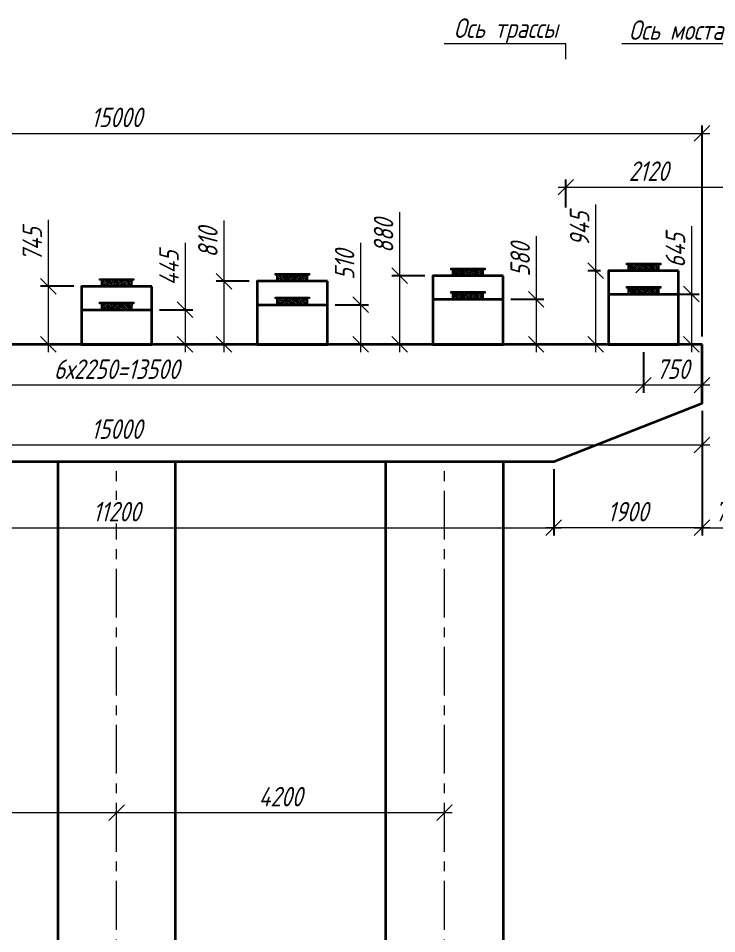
# Model space of a CAD drawing. Header units: millimetres. Extents: x 263685 to 14136308, y -2404013 to 2433772.
# Drawn here: x 7154604 to 7163551, y 830775 to 842506 of the extents above; entities that cross this region are included whole.
import ezdxf
from ezdxf import colors
from ezdxf.entities.mleader import LeaderData, LeaderLine
from ezdxf.math import Vec2, Vec3

# ---------------------------------------------------------------- set-up
doc = ezdxf.new("R2010")
doc.units = ezdxf.units.MM
doc.linetypes.add('осевая', pattern=[2, 1.25, -0.25, 0.25, -0.25])
for name, color, linetype, lineweight in [('04_Невидимые', 3, 'Continuous', 13), ('1-Бетон', 106, 'Continuous', 35), ('ИС_Выноски', 3, 'Continuous', 18), ('ИС_Ось', 3, 'осевая', 18), ('ИС_Размер', 3, 'Continuous', 18), ('ИС_Штр', 3, 'Continuous', 9)]:
    doc.layers.add(name, color=color, linetype=linetype, lineweight=lineweight)
doc.styles.add('0', font='isocpeur.ttf', dxfattribs={"width": 0.8, "oblique": 15})
doc.styles.add('ISOCPEUR', font='isocpeur.ttf', dxfattribs={"width": 0.8, "oblique": 15, "height": 2.5})
doc.dimstyles.new('М100', dxfattribs={"dimscale": 100, "dimtxt": 2.5, "dimasz": 2, "dimexe": 1, "dimexo": 1, "dimgap": 0.8, "dimtad": 1, "dimdec": 0, "dimzin": 0, "dimdsep": 46, "dimtxsty": '0', "dimblk": 'OBLIQUE', "dimcen": 0.09, "dimdle": 1, "dimclrd": 256, "dimclre": 256, "dimclrt": 256, "dimadec": 4, "dimazin": 0, "dimtfac": 1, "dimtdec": 0, "dimtmove": 1, "dimatfit": 2, "dimfxl": 1, "dimtolj": 1, "dimtzin": 0, "dimlwd": -1, "dimarcsym": 0})

# ---------------------------------------------------------------- blocks, each defined once
blk = doc.blocks.new('*U1834')
at = {"layer": '1-Бетон'}
blk.add_lwpolyline([(-750, 5500), (750, 5500), (750, -4500), (-750, -4500)], close=True, dxfattribs=at)
at = {"layer": 'ИС_Ось', "ltscale": 500}
blk.add_line((0, -4500), (0, 5500), dxfattribs=at)
blk = doc.blocks.new('*U1833')
at = {"layer": 'ИС_Размер', "color": 0, "linetype": 'ByBlock', "lineweight": -2, "transparency": 16777216}
for p in [(0, 0), (4200, 0), (8400, 0)]:
    blk.add_blockref('*U1834', p, dxfattribs=at)
blk = doc.blocks.new('_OBLIQUE')
at = {"color": 0, "linetype": 'ByBlock', "lineweight": -2}
blk.add_line((0.5, 0.5), (-0.5, -0.5), dxfattribs=at)
blk = doc.blocks.new('*D1885')
at = {"layer": 'Defpoints', "color": 0, "transparency": 16777216}
for p in [(7148364, 837576), (7163364, 837576), (7148364, 837036)]:
    blk.add_point(p, dxfattribs=at)
at = {"layer": 'ИС_Размер', "lineweight": -2, "transparency": 16777216}
for p, q in [((7148364, 837476), (7148364, 836936)), ((7163364, 837476), (7163364, 836936))]:
    blk.add_line(p, q, dxfattribs=at)
at = {"layer": 'ИС_Размер', "transparency": 16777216}
blk.add_line((7163464, 837036), (7148264, 837036), dxfattribs=at)
at = {"layer": 'ИС_Размер', "transparency": 16777216, "xscale": 200, "yscale": 200, "zscale": 200, "rotation": 180}
blk.add_blockref('_OBLIQUE', (7148364, 837036), dxfattribs=at)
at = {"layer": 'ИС_Размер', "transparency": 16777216, "xscale": 200, "yscale": 200, "zscale": 200}
blk.add_blockref('_OBLIQUE', (7163364, 837036), dxfattribs=at)
at = {"layer": 'ИС_Размер', "transparency": 16777216, "insert": (7155864, 837241), "char_height": 250, "attachment_point": 5, "style": '0', "bg_fill": 3, "box_fill_scale": 1.1, "bg_fill_color": 256, "bg_fill_true_color": 13158600, "bg_fill_transparency": 0}
blk.add_mtext('\\A1;15000', dxfattribs=at)
blk = doc.blocks.new('*D1886')
at = {"layer": 'Defpoints', "color": 0, "transparency": 16777216}
for p in [(7150264, 836826), (7161464, 836826), (7161464, 835978)]:
    blk.add_point(p, dxfattribs=at)
at = {"layer": 'ИС_Размер', "lineweight": -2, "transparency": 16777216}
for p, q in [((7150264, 836726), (7150264, 835878)), ((7161464, 836726), (7161464, 835878))]:
    blk.add_line(p, q, dxfattribs=at)
at = {"layer": 'ИС_Размер', "transparency": 16777216}
blk.add_line((7150164, 835978), (7161564, 835978), dxfattribs=at)
at = {"layer": 'ИС_Размер', "transparency": 16777216, "xscale": 200, "yscale": 200, "zscale": 200, "rotation": 180}
blk.add_blockref('_OBLIQUE', (7150264, 835978), dxfattribs=at)
at = {"layer": 'ИС_Размер', "transparency": 16777216, "xscale": 200, "yscale": 200, "zscale": 200}
blk.add_blockref('_OBLIQUE', (7161464, 835978), dxfattribs=at)
at = {"layer": 'ИС_Размер', "transparency": 16777216, "insert": (7155864, 836183), "char_height": 250, "attachment_point": 5, "style": '0', "bg_fill": 3, "box_fill_scale": 1.1, "bg_fill_color": 256, "bg_fill_true_color": 13158600, "bg_fill_transparency": 0}
blk.add_mtext('\\A1;11200', dxfattribs=at)
blk = doc.blocks.new('*D1888')
at = {"layer": 'Defpoints', "color": 0, "transparency": 16777216}
for p in [(7163364, 837576), (7161464, 836826), (7161464, 835978)]:
    blk.add_point(p, dxfattribs=at)
at = {"layer": 'ИС_Размер', "lineweight": -2, "transparency": 16777216}
for p, q in [((7163364, 837476), (7163364, 835878)), ((7161464, 836726), (7161464, 835878))]:
    blk.add_line(p, q, dxfattribs=at)
at = {"layer": 'ИС_Размер', "transparency": 16777216}
blk.add_line((7163464, 835978), (7161364, 835978), dxfattribs=at)
at = {"layer": 'ИС_Размер', "transparency": 16777216, "xscale": 200, "yscale": 200, "zscale": 200, "rotation": 180}
blk.add_blockref('_OBLIQUE', (7161464, 835978), dxfattribs=at)
at = {"layer": 'ИС_Размер', "transparency": 16777216, "xscale": 200, "yscale": 200, "zscale": 200}
blk.add_blockref('_OBLIQUE', (7163364, 835978), dxfattribs=at)
at = {"layer": 'ИС_Размер', "transparency": 16777216, "insert": (7162414, 836183), "char_height": 250, "attachment_point": 5, "style": '0'}
blk.add_mtext('\\A1;1900', dxfattribs=at)
blk = doc.blocks.new('*D1889')
at = {"layer": 'Defpoints', "color": 0, "transparency": 16777216}
for p in [(7164114, 838076), (7163364, 837576), (7164114, 835978)]:
    blk.add_point(p, dxfattribs=at)
at = {"layer": 'ИС_Размер', "lineweight": -2, "transparency": 16777216}
for p, q in [((7164114, 837976), (7164114, 835878)), ((7163364, 837476), (7163364, 835878))]:
    blk.add_line(p, q, dxfattribs=at)
at = {"layer": 'ИС_Размер', "transparency": 16777216}
blk.add_line((7163264, 835978), (7164214, 835978), dxfattribs=at)
at = {"layer": 'ИС_Размер', "transparency": 16777216, "xscale": 200, "yscale": 200, "zscale": 200, "rotation": 180}
blk.add_blockref('_OBLIQUE', (7163364, 835978), dxfattribs=at)
at = {"layer": 'ИС_Размер', "transparency": 16777216, "xscale": 200, "yscale": 200, "zscale": 200}
blk.add_blockref('_OBLIQUE', (7164114, 835978), dxfattribs=at)
at = {"layer": 'ИС_Размер', "transparency": 16777216, "insert": (7163739, 836183), "char_height": 250, "attachment_point": 5, "style": '0', "bg_fill": 3, "box_fill_scale": 1.1, "bg_fill_color": 256, "bg_fill_true_color": 13158600, "bg_fill_transparency": 0}
blk.add_mtext('\\A1;750', dxfattribs=at)
blk = doc.blocks.new('*D1894')
at = {"layer": 'Defpoints', "color": 0, "transparency": 16777216}
for p in [(7163364, 841031), (7148364, 838326), (7163364, 838326)]:
    blk.add_point(p, dxfattribs=at)
at = {"layer": 'ИС_Размер', "lineweight": -2, "transparency": 16777216}
for p, q in [((7148364, 838426), (7148364, 841131)), ((7163364, 838426), (7163364, 841131))]:
    blk.add_line(p, q, dxfattribs=at)
at = {"layer": 'ИС_Размер', "transparency": 16777216}
blk.add_line((7148264, 841031), (7163464, 841031), dxfattribs=at)
at = {"layer": 'ИС_Размер', "transparency": 16777216, "xscale": 200, "yscale": 200, "zscale": 200, "rotation": 180}
blk.add_blockref('_OBLIQUE', (7148364, 841031), dxfattribs=at)
at = {"layer": 'ИС_Размер', "transparency": 16777216, "xscale": 200, "yscale": 200, "zscale": 200}
blk.add_blockref('_OBLIQUE', (7163364, 841031), dxfattribs=at)
at = {"layer": 'ИС_Размер', "transparency": 16777216, "insert": (7155864, 841236), "char_height": 250, "attachment_point": 5, "style": '0'}
blk.add_mtext('\\A1;15000', dxfattribs=at)
blk = doc.blocks.new('*D1897')
at = {"layer": 'Defpoints', "color": 0, "transparency": 16777216}
for p in [(7149114, 838326), (7162614, 838326), (7149114, 837804)]:
    blk.add_point(p, dxfattribs=at)
at = {"layer": 'ИС_Размер', "lineweight": -2, "transparency": 16777216}
for p, q in [((7149114, 838226), (7149114, 837704)), ((7162614, 838226), (7162614, 837704))]:
    blk.add_line(p, q, dxfattribs=at)
at = {"layer": 'ИС_Размер', "transparency": 16777216}
blk.add_line((7162714, 837804), (7149014, 837804), dxfattribs=at)
at = {"layer": 'ИС_Размер', "transparency": 16777216, "xscale": 200, "yscale": 200, "zscale": 200, "rotation": 180}
blk.add_blockref('_OBLIQUE', (7149114, 837804), dxfattribs=at)
at = {"layer": 'ИС_Размер', "transparency": 16777216, "xscale": 200, "yscale": 200, "zscale": 200}
blk.add_blockref('_OBLIQUE', (7162614, 837804), dxfattribs=at)
at = {"layer": 'ИС_Размер', "transparency": 16777216, "insert": (7155864, 838009), "char_height": 250, "width": 1970.63, "attachment_point": 5, "style": '0', "bg_fill": 3, "box_fill_scale": 1.1, "bg_fill_color": 256, "bg_fill_true_color": 13158600, "bg_fill_transparency": 0}
blk.add_mtext('\\A1;6х2250=13500', dxfattribs=at)
blk = doc.blocks.new('*D1898')
at = {"layer": 'Defpoints', "color": 0, "transparency": 16777216}
for p in [(7162614, 838326), (7163364, 838326), (7162614, 837804)]:
    blk.add_point(p, dxfattribs=at)
at = {"layer": 'ИС_Размер', "lineweight": -2, "transparency": 16777216}
for p, q in [((7162614, 838226), (7162614, 837704)), ((7163364, 838226), (7163364, 837704))]:
    blk.add_line(p, q, dxfattribs=at)
at = {"layer": 'ИС_Размер', "transparency": 16777216}
blk.add_line((7163464, 837804), (7162514, 837804), dxfattribs=at)
at = {"layer": 'ИС_Размер', "transparency": 16777216, "xscale": 200, "yscale": 200, "zscale": 200, "rotation": 180}
blk.add_blockref('_OBLIQUE', (7162614, 837804), dxfattribs=at)
at = {"layer": 'ИС_Размер', "transparency": 16777216, "xscale": 200, "yscale": 200, "zscale": 200}
blk.add_blockref('_OBLIQUE', (7163364, 837804), dxfattribs=at)
at = {"layer": 'ИС_Размер', "transparency": 16777216, "insert": (7162989, 838009), "char_height": 250, "attachment_point": 5, "style": '0'}
blk.add_mtext('\\A1;750', dxfattribs=at)
blk = doc.blocks.new('_None')
blk = doc.blocks.new('*D1899')
at = {"layer": 'Defpoints', "color": 0, "transparency": 16777216}
for p in [(7163739, 840342), (7161619, 839982), (7163739, 839982)]:
    blk.add_point(p, dxfattribs=at)
at = {"layer": 'ИС_Размер', "lineweight": -2, "transparency": 16777216}
for p, q in [((7161619, 840082), (7161619, 840442)), ((7163739, 840082), (7163739, 840442))]:
    blk.add_line(p, q, dxfattribs=at)
at = {"layer": 'ИС_Размер', "transparency": 16777216}
blk.add_line((7161519, 840342), (7163839, 840342), dxfattribs=at)
at = {"layer": 'ИС_Размер', "transparency": 16777216, "xscale": 200, "yscale": 200, "zscale": 200, "rotation": 180}
blk.add_blockref('_OBLIQUE', (7161619, 840342), dxfattribs=at)
at = {"layer": 'ИС_Размер', "transparency": 16777216, "xscale": 200, "yscale": 200, "zscale": 200}
blk.add_blockref('_OBLIQUE', (7163739, 840342), dxfattribs=at)
at = {"layer": 'ИС_Размер', "transparency": 16777216, "insert": (7162679, 840547), "char_height": 250, "attachment_point": 5, "style": '0'}
blk.add_mtext('\\A1;2120', dxfattribs=at)
blk = doc.blocks.new('*D1923')
at = {"layer": 'Defpoints', "color": 0, "transparency": 16777216}
for p in [(7156314, 838771), (7156314, 838326), (7156740, 838326)]:
    blk.add_point(p, dxfattribs=at)
at = {"layer": 'ИС_Размер', "transparency": 16777216}
for p, q in [((7156740, 839628), (7156740, 838771)), ((7156740, 838871), (7156740, 838226))]:
    blk.add_line(p, q, dxfattribs=at)
at = {"layer": 'ИС_Размер', "lineweight": -2, "transparency": 16777216}
for p, q in [((7156414, 838771), (7156840, 838771)), ((7156414, 838326), (7156840, 838326))]:
    blk.add_line(p, q, dxfattribs=at)
at = {"layer": 'ИС_Размер', "transparency": 16777216, "xscale": 200, "yscale": 200, "zscale": 200}
for p, rotation in [((7156740, 838771), 90), ((7156740, 838326), 270)]:
    blk.add_blockref('_OBLIQUE', p, dxfattribs=dict(at, rotation=rotation))
at = {"layer": 'ИС_Размер', "transparency": 16777216, "insert": (7156535, 839305), "char_height": 250, "attachment_point": 5, "rotation": 90, "style": '0'}
blk.add_mtext('\\A1;445', dxfattribs=at)
blk = doc.blocks.new('*D1924')
at = {"layer": 'Defpoints', "color": 0, "transparency": 16777216}
for p in [(7158564, 838836), (7158564, 838326), (7158990, 838326)]:
    blk.add_point(p, dxfattribs=at)
at = {"layer": 'ИС_Размер', "transparency": 16777216}
for p, q in [((7158990, 839629), (7158990, 838836)), ((7158990, 838936), (7158990, 838226))]:
    blk.add_line(p, q, dxfattribs=at)
at = {"layer": 'ИС_Размер', "lineweight": -2, "transparency": 16777216}
for p, q in [((7158664, 838836), (7159090, 838836)), ((7158664, 838326), (7159090, 838326))]:
    blk.add_line(p, q, dxfattribs=at)
at = {"layer": 'ИС_Размер', "transparency": 16777216, "xscale": 200, "yscale": 200, "zscale": 200}
for p, rotation in [((7158990, 838836), 90), ((7158990, 838326), 270)]:
    blk.add_blockref('_OBLIQUE', p, dxfattribs=dict(at, rotation=rotation))
at = {"layer": 'ИС_Размер', "transparency": 16777216, "insert": (7158785, 839345), "char_height": 250, "attachment_point": 5, "rotation": 90, "style": '0'}
blk.add_mtext('\\A1;510', dxfattribs=at)
blk = doc.blocks.new('*D1925')
at = {"layer": 'Defpoints', "color": 0, "transparency": 16777216}
for p in [(7160813, 838906), (7160813, 838326), (7161239, 838326)]:
    blk.add_point(p, dxfattribs=at)
at = {"layer": 'ИС_Размер', "transparency": 16777216}
for p, q in [((7161239, 839716), (7161239, 838906)), ((7161239, 839006), (7161239, 838226))]:
    blk.add_line(p, q, dxfattribs=at)
at = {"layer": 'ИС_Размер', "lineweight": -2, "transparency": 16777216}
for p, q in [((7160913, 838906), (7161339, 838906)), ((7160913, 838326), (7161339, 838326))]:
    blk.add_line(p, q, dxfattribs=at)
at = {"layer": 'ИС_Размер', "transparency": 16777216, "xscale": 200, "yscale": 200, "zscale": 200}
for p, rotation in [((7161239, 838906), 90), ((7161239, 838326), 270)]:
    blk.add_blockref('_OBLIQUE', p, dxfattribs=dict(at, rotation=rotation))
at = {"layer": 'ИС_Размер', "transparency": 16777216, "insert": (7161034, 839412), "char_height": 250, "attachment_point": 5, "rotation": 90, "style": '0'}
blk.add_mtext('\\A1;580', dxfattribs=at)
blk = doc.blocks.new('*D1926')
at = {"layer": 'Defpoints', "color": 0, "transparency": 16777216}
for p in [(7162964, 838971), (7162964, 838326), (7163228, 838326)]:
    blk.add_point(p, dxfattribs=at)
at = {"layer": 'ИС_Размер', "transparency": 16777216}
for p, q in [((7163228, 839844), (7163228, 838971)), ((7163228, 839071), (7163228, 838226))]:
    blk.add_line(p, q, dxfattribs=at)
at = {"layer": 'ИС_Размер', "lineweight": -2, "transparency": 16777216}
for p, q in [((7163064, 838971), (7163328, 838971)), ((7163064, 838326), (7163328, 838326))]:
    blk.add_line(p, q, dxfattribs=at)
at = {"layer": 'ИС_Размер', "transparency": 16777216, "xscale": 200, "yscale": 200, "zscale": 200}
for p, rotation in [((7163228, 838971), 90), ((7163228, 838326), 270)]:
    blk.add_blockref('_OBLIQUE', p, dxfattribs=dict(at, rotation=rotation))
at = {"layer": 'ИС_Размер', "transparency": 16777216, "insert": (7163023, 839530), "char_height": 250, "attachment_point": 5, "rotation": 90, "style": '0'}
blk.add_mtext('\\A1;645', dxfattribs=at)
blk = doc.blocks.new('*D2046')
at = {"layer": 'Defpoints', "color": 0, "transparency": 16777216}
for p in [(7151664, 832326), (7155864, 832326), (7155864, 832326)]:
    blk.add_point(p, dxfattribs=at)
at = {"layer": 'ИС_Размер', "transparency": 16777216}
blk.add_line((7151564, 832326), (7155964, 832326), dxfattribs=at)
at = {"layer": 'ИС_Размер', "transparency": 16777216, "xscale": 200, "yscale": 200, "zscale": 200, "rotation": 180}
blk.add_blockref('_OBLIQUE', (7151664, 832326), dxfattribs=at)
at = {"layer": 'ИС_Размер', "transparency": 16777216, "xscale": 200, "yscale": 200, "zscale": 200}
blk.add_blockref('_OBLIQUE', (7155864, 832326), dxfattribs=at)
at = {"layer": 'ИС_Размер', "transparency": 16777216, "insert": (7153764, 832531), "char_height": 250, "attachment_point": 5, "style": '0', "bg_fill": 3, "box_fill_scale": 1.1, "bg_fill_color": 256, "bg_fill_true_color": 13158600, "bg_fill_transparency": 0}
blk.add_mtext('\\A1;4200', dxfattribs=at)
blk = doc.blocks.new('*D2047')
at = {"layer": 'Defpoints', "color": 0, "transparency": 16777216}
for p in [(7155864, 832326), (7160064, 832326), (7160064, 832326)]:
    blk.add_point(p, dxfattribs=at)
at = {"layer": 'ИС_Размер', "transparency": 16777216}
blk.add_line((7155764, 832326), (7160164, 832326), dxfattribs=at)
at = {"layer": 'ИС_Размер', "transparency": 16777216, "xscale": 200, "yscale": 200, "zscale": 200, "rotation": 180}
blk.add_blockref('_OBLIQUE', (7155864, 832326), dxfattribs=at)
at = {"layer": 'ИС_Размер', "transparency": 16777216, "xscale": 200, "yscale": 200, "zscale": 200}
blk.add_blockref('_OBLIQUE', (7160064, 832326), dxfattribs=at)
at = {"layer": 'ИС_Размер', "transparency": 16777216, "insert": (7157964, 832531), "char_height": 250, "attachment_point": 5, "style": '0', "bg_fill": 3, "box_fill_scale": 1.1, "bg_fill_color": 256, "bg_fill_true_color": 13158600, "bg_fill_transparency": 0}
blk.add_mtext('\\A1;4200', dxfattribs=at)
blk = doc.blocks.new('*D2081')
at = {"layer": 'Defpoints', "color": 0, "transparency": 16777216}
for p in [(7155414, 839071), (7154988, 838326), (7155414, 838326)]:
    blk.add_point(p, dxfattribs=at)
at = {"layer": 'ИС_Размер', "transparency": 16777216}
for p, q in [((7154988, 839922), (7154988, 839071)), ((7154988, 839171), (7154988, 838226))]:
    blk.add_line(p, q, dxfattribs=at)
at = {"layer": 'ИС_Размер', "lineweight": -2, "transparency": 16777216}
for p, q in [((7155314, 839071), (7154888, 839071)), ((7155314, 838326), (7154888, 838326))]:
    blk.add_line(p, q, dxfattribs=at)
at = {"layer": 'ИС_Размер', "transparency": 16777216, "xscale": 200, "yscale": 200, "zscale": 200}
for p, rotation in [((7154988, 839071), 90), ((7154988, 838326), 270)]:
    blk.add_blockref('_OBLIQUE', p, dxfattribs=dict(at, rotation=rotation))
at = {"layer": 'ИС_Размер', "transparency": 16777216, "insert": (7154783, 839608), "char_height": 250, "attachment_point": 5, "rotation": 90, "style": '0'}
blk.add_mtext('\\A1;745', dxfattribs=at)
blk = doc.blocks.new('*D2082')
at = {"layer": 'Defpoints', "color": 0, "transparency": 16777216}
for p in [(7157664, 839136), (7157238, 838326), (7157664, 838326)]:
    blk.add_point(p, dxfattribs=at)
at = {"layer": 'ИС_Размер', "transparency": 16777216}
for p, q in [((7157238, 839916), (7157238, 839136)), ((7157238, 839236), (7157238, 838226))]:
    blk.add_line(p, q, dxfattribs=at)
at = {"layer": 'ИС_Размер', "lineweight": -2, "transparency": 16777216}
for p, q in [((7157564, 839136), (7157138, 839136)), ((7157564, 838326), (7157138, 838326))]:
    blk.add_line(p, q, dxfattribs=at)
at = {"layer": 'ИС_Размер', "transparency": 16777216, "xscale": 200, "yscale": 200, "zscale": 200}
for p, rotation in [((7157238, 839136), 90), ((7157238, 838326), 270)]:
    blk.add_blockref('_OBLIQUE', p, dxfattribs=dict(at, rotation=rotation))
at = {"layer": 'ИС_Размер', "transparency": 16777216, "insert": (7157033, 839633), "char_height": 250, "attachment_point": 5, "rotation": 90, "style": '0'}
blk.add_mtext('\\A1;810', dxfattribs=at)
blk = doc.blocks.new('*D2083')
at = {"layer": 'Defpoints', "color": 0, "transparency": 16777216}
for p in [(7159914, 839206), (7159489, 838326), (7159915, 838326)]:
    blk.add_point(p, dxfattribs=at)
at = {"layer": 'ИС_Размер', "transparency": 16777216}
for p, q in [((7159489, 840020), (7159489, 839206)), ((7159489, 839306), (7159489, 838226))]:
    blk.add_line(p, q, dxfattribs=at)
at = {"layer": 'ИС_Размер', "lineweight": -2, "transparency": 16777216}
for p, q in [((7159814, 839206), (7159389, 839206)), ((7159815, 838326), (7159389, 838326))]:
    blk.add_line(p, q, dxfattribs=at)
at = {"layer": 'ИС_Размер', "transparency": 16777216, "xscale": 200, "yscale": 200, "zscale": 200}
for p, rotation in [((7159489, 839206), 90), ((7159489, 838326), 270)]:
    blk.add_blockref('_OBLIQUE', p, dxfattribs=dict(at, rotation=rotation))
at = {"layer": 'ИС_Размер', "transparency": 16777216, "insert": (7159284, 839717), "char_height": 250, "attachment_point": 5, "rotation": 90, "style": '0'}
blk.add_mtext('\\A1;880', dxfattribs=at)
blk = doc.blocks.new('*D2084')
at = {"layer": 'Defpoints', "color": 0, "transparency": 16777216}
for p in [(7162164, 839271), (7162000, 838326), (7162264, 838326)]:
    blk.add_point(p, dxfattribs=at)
at = {"layer": 'ИС_Размер', "transparency": 16777216}
for p, q in [((7162000, 840118), (7162000, 839271)), ((7162000, 839371), (7162000, 838226))]:
    blk.add_line(p, q, dxfattribs=at)
at = {"layer": 'ИС_Размер', "lineweight": -2, "transparency": 16777216}
for p, q in [((7162064, 839271), (7161900, 839271)), ((7162164, 838326), (7161900, 838326))]:
    blk.add_line(p, q, dxfattribs=at)
at = {"layer": 'ИС_Размер', "transparency": 16777216, "xscale": 200, "yscale": 200, "zscale": 200}
for p, rotation in [((7162000, 839271), 90), ((7162000, 838326), 270)]:
    blk.add_blockref('_OBLIQUE', p, dxfattribs=dict(at, rotation=rotation))
at = {"layer": 'ИС_Размер', "transparency": 16777216, "insert": (7161795, 839805), "char_height": 250, "attachment_point": 5, "rotation": 90, "style": '0'}
blk.add_mtext('\\A1;945', dxfattribs=at)

msp = doc.modelspace()

# ---------------------------------------------------------------- hatches: boundary and pattern name
at = {"layer": 'ИС_Штр', "ltscale": 0.4}
h = msp.add_hatch(dxfattribs=at)
h.set_pattern_fill('ANSI35', color=256, scale=5, angle=90)
h.set_pattern_definition([(135, (11250, 5510.753), (-22.4506403, -22.4506403), []), (135, (11250, 5533.203), (-22.4506403, -22.4506403), [39.6875, -7.9375, 0, -7.9375])])
h.paths.add_polyline_path([(7160563.8832, 839283.5654), (7160163.8832, 839283.5654), (7160163.8832, 839205.5654), (7160563.8832, 839205.5654)])
h = msp.add_hatch(dxfattribs=at)
h.set_pattern_fill('ANSI35', color=256, scale=5, angle=90)
h.set_pattern_definition([(135, (13500, 5575.753), (-22.4506403, -22.4506403), []), (135, (13500, 5598.203), (-22.4506403, -22.4506403), [39.6875, -7.9375, 0, -7.9375])])
h.paths.add_polyline_path([(7162813.8832, 839348.5654), (7162413.8832, 839348.5654), (7162413.8832, 839270.5654), (7162813.8832, 839270.5654)])
h = msp.add_hatch(dxfattribs=at)
h.set_pattern_fill('ANSI35', color=256, scale=5, angle=90)
h.set_pattern_definition([(135, (6750, 5375.753), (-22.4506403, -22.4506403), []), (135, (6750, 5398.203), (-22.4506403, -22.4506403), [39.6875, -7.9375, 0, -7.9375])])
h.paths.add_polyline_path([(7156063.8832, 839148.5654), (7155663.8832, 839148.5654), (7155663.8832, 839070.5654), (7156063.8832, 839070.5654)])
h = msp.add_hatch(dxfattribs=at)
h.set_pattern_fill('ANSI35', color=256, scale=5, angle=90)
h.set_pattern_definition([(135, (9000, 5440.753), (-22.4506403, -22.4506403), []), (135, (9000, 5463.203), (-22.4506403, -22.4506403), [39.6875, -7.9375, 0, -7.9375])])
h.paths.add_polyline_path([(7158313.8832, 839213.5654), (7157913.8832, 839213.5654), (7157913.8832, 839135.5654), (7158313.8832, 839135.5654)])
h = msp.add_hatch(dxfattribs=at)
h.set_pattern_fill('ANSI35', color=256, scale=5, angle=90)
h.set_pattern_definition([(135, (13500, 5275.753), (-22.4506403, -22.4506403), []), (135, (13500, 5298.203), (-22.4506403, -22.4506403), [39.6875, -7.9375, 0, -7.9375])])
h.paths.add_polyline_path([(7162813.8832, 839048.5654), (7162413.8832, 839048.5654), (7162413.8832, 838970.5654), (7162813.8832, 838970.5654)])
h = msp.add_hatch(dxfattribs=at)
h.set_pattern_fill('ANSI35', color=256, scale=5, angle=90)
h.set_pattern_definition([(135, (9000, 5140.753), (-22.4506403, -22.4506403), []), (135, (9000, 5163.203), (-22.4506403, -22.4506403), [39.6875, -7.9375, 0, -7.9375])])
h.paths.add_polyline_path([(7158313.8832, 838913.5654), (7157913.8832, 838913.5654), (7157913.8832, 838835.5654), (7158313.8832, 838835.5654)])
h = msp.add_hatch(dxfattribs=at)
h.set_pattern_fill('ANSI35', color=256, scale=5, angle=90)
h.set_pattern_definition([(135, (11250, 5210.753), (-22.4506403, -22.4506403), []), (135, (11250, 5233.203), (-22.4506403, -22.4506403), [39.6875, -7.9375, 0, -7.9375])])
h.paths.add_polyline_path([(7160563.8832, 838983.5654), (7160163.8832, 838983.5654), (7160163.8832, 838905.5654), (7160563.8832, 838905.5654)])
h = msp.add_hatch(dxfattribs=at)
h.set_pattern_fill('ANSI35', color=256, scale=5, angle=90)
h.set_pattern_definition([(135, (6750, 5075.753), (-22.4506403, -22.4506403), []), (135, (6750, 5098.203), (-22.4506403, -22.4506403), [39.6875, -7.9375, 0, -7.9375])])
h.paths.add_polyline_path([(7156063.8832, 838848.5654), (7155663.8832, 838848.5654), (7155663.8832, 838770.5654), (7156063.8832, 838770.5654)])

# ---------------------------------------------------------------- linework, layer by layer
at = {"layer": '04_Невидимые'}
for points in [[(7162833.8832, 839348.5654), (7162393.8832, 839348.5654), (7162393.8832, 839368.5654), (7162833.8832, 839368.5654)], [(7160583.8832, 839283.5654), (7160143.8832, 839283.5654), (7160143.8832, 839303.5654), (7160583.8832, 839303.5654)], [(7156083.8832, 839148.5654), (7155643.8832, 839148.5654), (7155643.8832, 839168.5654), (7156083.8832, 839168.5654)], [(7158333.8832, 839213.5654), (7157893.8832, 839213.5654), (7157893.8832, 839233.5654), (7158333.8832, 839233.5654)], [(7162833.8832, 839048.5654), (7162393.8832, 839048.5654), (7162393.8832, 839068.5654), (7162833.8832, 839068.5654)], [(7158333.8832, 838913.5654), (7157893.8832, 838913.5654), (7157893.8832, 838933.5654), (7158333.8832, 838933.5654)], [(7160583.8832, 838983.5654), (7160143.8832, 838983.5654), (7160143.8832, 839003.5654), (7160583.8832, 839003.5654)], [(7156083.8832, 838848.5654), (7155643.8832, 838848.5654), (7155643.8832, 838868.5654), (7156083.8832, 838868.5654)]]:
    msp.add_lwpolyline(points, close=True, dxfattribs=at)
at = {"layer": '1-Бетон'}
for p, q in [((7159913.8832, 838905.5654), (7160813.8832, 838905.5654)), ((7162163.8832, 838970.5654), (7163063.8832, 838970.5654)), ((7157663.8832, 838835.5654), (7158563.8832, 838835.5654)), ((7155413.8832, 838770.5654), (7156313.8832, 838770.5654))]:
    msp.add_line(p, q, dxfattribs=at)
for points in [[(7163063.8832, 839270.5654), (7162163.8832, 839270.5654), (7162163.8832, 838325.5654), (7163063.8832, 838325.5654)], [(7158563.8832, 839135.5654), (7157663.8832, 839135.5654), (7157663.8832, 838325.5654), (7158563.8832, 838325.5654)], [(7160813.8832, 839205.5654), (7159913.8832, 839205.5654), (7159913.8832, 838325.5654), (7160813.8832, 838325.5654)], [(7156313.8832, 839070.5654), (7155413.8832, 839070.5654), (7155413.8832, 838325.5654), (7156313.8832, 838325.5654)], [(7163363.8832, 838325.5654), (7148363.8832, 838325.5654), (7148363.8832, 837575.5654), (7150263.8832, 836825.5654), (7161463.8832, 836825.5654), (7163363.8832, 837575.5654)]]:
    msp.add_lwpolyline(points, close=True, dxfattribs=at)
at = {"layer": 'ИС_Ось', "ltscale": 500}
msp.add_line((7155863.8832, 824825.5948), (7155863.8832, 836325.6318), dxfattribs=at)
at = {"layer": 'ИС_Размер'}
for points in [[(7160563.8832, 839283.5654), (7160163.8832, 839283.5654), (7160163.8832, 839205.5654), (7160563.8832, 839205.5654), (7160563.8832, 839283.5654)], [(7162813.8832, 839348.5654), (7162413.8832, 839348.5654), (7162413.8832, 839270.5654), (7162813.8832, 839270.5654), (7162813.8832, 839348.5654)], [(7156063.8832, 839148.5654), (7155663.8832, 839148.5654), (7155663.8832, 839070.5654), (7156063.8832, 839070.5654), (7156063.8832, 839148.5654)], [(7158313.8832, 839213.5654), (7157913.8832, 839213.5654), (7157913.8832, 839135.5654), (7158313.8832, 839135.5654), (7158313.8832, 839213.5654)], [(7162813.8832, 839048.5654), (7162413.8832, 839048.5654), (7162413.8832, 838970.5654), (7162813.8832, 838970.5654), (7162813.8832, 839048.5654)], [(7158313.8832, 838913.5654), (7157913.8832, 838913.5654), (7157913.8832, 838835.5654), (7158313.8832, 838835.5654), (7158313.8832, 838913.5654)], [(7160563.8832, 838983.5654), (7160163.8832, 838983.5654), (7160163.8832, 838905.5654), (7160563.8832, 838905.5654), (7160563.8832, 838983.5654)], [(7156063.8832, 838848.5654), (7155663.8832, 838848.5654), (7155663.8832, 838770.5654), (7156063.8832, 838770.5654), (7156063.8832, 838848.5654)]]:
    msp.add_lwpolyline(points, dxfattribs=at)

# ---------------------------------------------------------------- block references
at = {"layer": 'ИС_Размер', "linetype": 'Continuous'}
msp.add_blockref('*U1833', (7151663.8832, 831325.6318), dxfattribs=at)

# ---------------------------------------------------------------- dimensions: what is measured, and where the dimension line sits
at = {"layer": 'ИС_Размер'}
for base, p1, p2, picture, middle in [((7163363.8832, 841030.6061), (7148363.8832, 838325.5654), (7163363.8832, 838325.5654), '*D1894', (7155863.8832, 841235.6061)), ((7163738.8832, 840342.2706), (7161618.8832, 839982.0158), (7163738.8832, 839982.0158), '*D1899', (7162678.8832, 840547.2706))]:
    dim = msp.add_linear_dim(base=base, p1=p1, p2=p2, dimstyle='М100', dxfattribs=at)
    dim.commit()
    dim.dimension.update_dxf_attribs({"geometry": picture, "text_midpoint": middle})
for base, p1, p2, picture, middle in [((7163227.7105, 838325.5654), (7162963.8832, 838970.5654), (7162963.8832, 838325.5654), '*D1926', (7163447.3068, 839530.4517)), ((7156740.2349, 838325.5654), (7156313.8832, 838770.5654), (7156313.8832, 838325.5654), '*D1923', (7156797.3068, 839304.7275)), ((7158990.2349, 838325.5654), (7158563.8832, 838835.5654), (7158563.8832, 838325.5654), '*D1924', (7159047.3068, 839345.0488)), ((7161239.1551, 838325.5654), (7160812.8034, 838905.5654), (7160812.8034, 838325.5654), '*D1925', (7161296.227, 839412.1454))]:
    dim = msp.add_linear_dim(base=base, p1=p1, p2=p2, angle=90, dimstyle='М100', dxfattribs=at)
    dim.commit()
    dim.dimension.update_dxf_attribs({"geometry": picture, "text_midpoint": middle, "dimtype": 160})
dim = msp.add_linear_dim(base=(7162613.8832, 837803.6492), p1=(7163363.8832, 838325.5654), p2=(7162613.8832, 838325.5654), dimstyle='М100', dxfattribs=at)
dim.commit()
dim.dimension.update_dxf_attribs({"geometry": '*D1898', "text_midpoint": (7162988.8832, 837803.6492), "dimtype": 160})
dim = msp.add_linear_dim(base=(7161463.8832, 835978.1224), p1=(7163363.8618, 837575.5569), p2=(7161463.8832, 836825.5569), angle=180, dimstyle='М100', dxfattribs=at)
dim.commit()
dim.dimension.update_dxf_attribs({"geometry": '*D1888', "text_midpoint": (7162413.8725, 836183.1224)})

# ---------------------------------------------------------------- leaders
at = {"layer": 'ИС_Выноски'}
ml = msp.add_multileader_mtext('Standard', dxfattribs=at)
ml.set_content('Ось трассы', color=256, style='ISOCPEUR')
ml.set_leader_properties(color=256, linetype='ByLayer', lineweight=-1)
ml.set_arrow_properties(name='NONE')
ml.build(insert=Vec2(0, 0))
ml.multileader.update_dxf_attribs({"text_left_attachment_type": 6, "text_right_attachment_type": 6, "dogleg_length": 0.36, "arrow_head_size": 300, "scale": 50})
ctx = ml.context
ctx.base_point, ctx.scale, ctx.char_height, ctx.arrow_head_size, ctx.landing_gap_size, ctx.plane_origin = Vec3(7160122.6355, 842179.8976), 50, 250, 300, 4.5, Vec3(7168686.8425, 836480.94)
ctx.left_attachment, ctx.right_attachment, ctx.text_align_type = 6, 6, 1
notes = []
notes.append((ctx, [(1, (1, 1, 0), (7161618.8832, 842179.8976), (-1, 0), 40.2604, [(1, [(7161618.8832, 841981.9494)], 0, [])])]))
ctx.mtext.insert, ctx.mtext.width, ctx.mtext.alignment, ctx.mtext.flow_direction = Vec3(7160850.6291, 842504.8976), 2049.625884, 2, 5
ml = msp.add_multileader_mtext('Standard', dxfattribs=at)
ml.set_content('Ось моста', color=256, style='ISOCPEUR')
ml.set_leader_properties(color=256, linetype='ByLayer', lineweight=-1)
ml.set_arrow_properties(name='NONE')
ml.build(insert=Vec2(0, 0))
ml.multileader.update_dxf_attribs({"text_left_attachment_type": 6, "text_right_attachment_type": 6, "dogleg_length": 0.36, "arrow_head_size": 300, "scale": 50})
ctx = ml.context
ctx.base_point, ctx.scale, ctx.char_height, ctx.arrow_head_size, ctx.landing_gap_size, ctx.plane_origin = Vec3(7162362.6355, 842179.8976), 50, 250, 300, 4.5, Vec3(7170806.8425, 836480.94)
ctx.left_attachment, ctx.right_attachment, ctx.text_align_type = 6, 6, 1
notes.append((ctx, [(1, (1, 1, 0), (7163738.8832, 842179.8976), (-1, 0), 40.2604, [(1, [(7163738.8832, 841981.9494)], 0, [])])]))
ctx.mtext.insert, ctx.mtext.width, ctx.mtext.alignment, ctx.mtext.flow_direction = Vec3(7163030.6291, 842479.8976), 2049.625884, 2, 5
for ctx, leaders in notes:
    for number, flags, end, landing, length, lines in leaders:
        leader = LeaderData()
        leader.index, (leader.has_last_leader_line, leader.has_dogleg_vector, leader.attachment_direction) = number, flags
        leader.last_leader_point, leader.dogleg_vector, leader.dogleg_length = Vec3(end), Vec3(landing), length
        for number, points, colour, breaks in lines:
            line = LeaderLine()
            line.index, line.vertices, line.color, line.breaks = number, Vec3.list(points), colors.encode_raw_color(colour), breaks
            leader.lines.append(line)
        ctx.leaders.append(leader)

# ---------------------------------------------------------------- next in the draw order: dimensions: what is measured, and where the dimension line sits
at = {"layer": 'ИС_Размер'}
dim = msp.add_linear_dim(base=(7149113.8832, 837803.6492), p1=(7162613.8832, 838325.5654), p2=(7149113.8832, 838325.5654), angle=180, text='6х2250=<>', dimstyle='М100', override={"dimtfill": 1}, dxfattribs=at)
dim.commit()
dim.dimension.update_dxf_attribs({"geometry": '*D1897', "text_midpoint": (7155863.8832, 838008.6492)})
dim = msp.add_linear_dim(base=(7148363.8832, 837036.1055), p1=(7163363.8618, 837575.5569), p2=(7148363.8832, 837575.5569), angle=180, dimstyle='М100', override={"dimtfill": 1}, dxfattribs=at)
dim.commit()
dim.dimension.update_dxf_attribs({"geometry": '*D1885', "text_midpoint": (7155863.8725, 837241.1055)})
for base, p1, p2, picture, middle in [((7161463.8832, 835978.1224), (7150264.061, 836825.5569), (7161463.8832, 836825.5654), '*D1886', (7155863.9721, 836183.1224)), ((7155863.5275, 832325.5986), (7151663.8832, 832325.5986), (7155863.5275, 832325.5986), '*D2046', (7153763.7054, 832530.5986))]:
    dim = msp.add_linear_dim(base=base, p1=p1, p2=p2, dimstyle='М100', override={"dimtfill": 1}, dxfattribs=at)
    dim.commit()
    dim.dimension.update_dxf_attribs({"geometry": picture, "text_midpoint": middle})

# ---------------------------------------------------------------- next in the draw order: dimensions: what is measured, and where the dimension line sits
for base, p1, p2, picture, middle in [((7162000.0559, 838325.5654), (7162163.8832, 839270.5654), (7162263.8832, 838325.5654), '*D2084', (7162020.5062, 839804.6866)), ((7159488.6113, 838325.5654), (7159913.8832, 839205.5654), (7159914.963, 838325.5654), '*D2083', (7159486.2835, 839716.8708)), ((7154987.5315, 838325.5654), (7155413.8832, 839070.5654), (7155413.8832, 838325.5654), '*D2081', (7154992.1448, 839608.3068)), ((7157237.5315, 838325.5654), (7157663.8832, 839135.5654), (7157663.8832, 838325.5654), '*D2082', (7157307.8455, 839632.6371))]:
    dim = msp.add_linear_dim(base=base, p1=p1, p2=p2, angle=90, dimstyle='М100', dxfattribs=at)
    dim.commit()
    dim.dimension.update_dxf_attribs({"geometry": picture, "text_midpoint": middle, "dimtype": 160})
for base, p1, p2, picture, middle in [((7164113.8832, 835978.1224), (7163363.8618, 837575.5569), (7164113.8832, 838075.5569), '*D1889', (7163738.8725, 836183.1224)), ((7160063.8832, 832325.5986), (7155863.5275, 832325.5986), (7160063.8832, 832325.5986), '*D2047', (7157963.7054, 832530.5986))]:
    dim = msp.add_linear_dim(base=base, p1=p1, p2=p2, dimstyle='М100', override={"dimtfill": 1}, dxfattribs=at)
    dim.commit()
    dim.dimension.update_dxf_attribs({"geometry": picture, "text_midpoint": middle})

doc.saveas('drawing.dxf')
